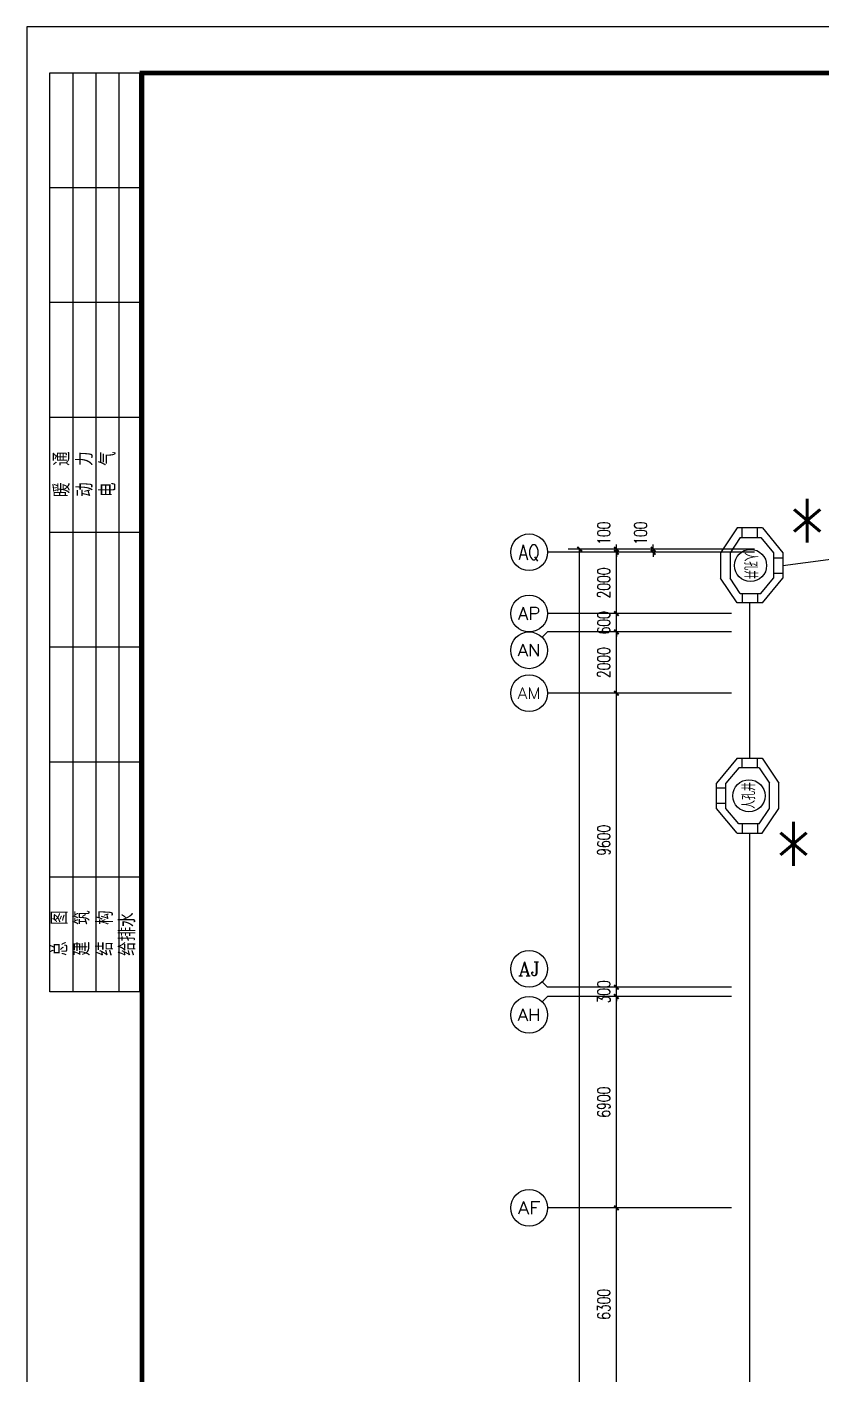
# Model space of a CAD drawing. Extents: x 0 to 302064749, y -59725395 to 1524223.
# Drawn here: x 2031892 to 2057805, y 1480249 to 1524223 of the extents above; entities that cross this region are included whole.
import ezdxf
from ezdxf.enums import TextEntityAlignment as Align

# ---------------------------------------------------------------- set-up
doc = ezdxf.new("R2010")
doc.units = 0
doc.header["$LTSCALE"] = 1000
for name, color, linetype in [('0-底图', 7, 'Continuous'), ('AXIS', 3, 'Continuous'), ('AXIS_TEXT', 7, 'Continuous'), ('BTTK', 7, 'Continuous'), ('D', 7, 'Continuous'), ('PUB_TITLE', 4, 'Continuous'), ('WIRE-照明', 6, 'Continuous')]:
    doc.layers.add(name, color=color, linetype=linetype)
doc.styles.add('_TCH_AXIS', font='COMPLEX', dxfattribs={"bigfont": 'GBCBIG'})
doc.styles.add('_TEL_DIM', font='simplex.shx', dxfattribs={"width": 0.8, "height": 3.5, "bigfont": 'gbcbig.shx'})
doc.styles.add('A_DIM_T3', font='simplex.shx', dxfattribs={"width": 0.7, "bigfont": 'gbcbig.shx'})
doc.styles.add('COMPLEX', font='COMPLEX')
doc.styles.add('HZ(TK)', font='geniso.shx', dxfattribs={"width": 0.9, "bigfont": 'hztxt.shx'})
doc.styles.add('中西文等高字体', font='simplex.shx', dxfattribs={"width": 0.8, "bigfont": 'gbcbig.shx'})
doc.dimstyles.new('_TCH_ARCH&&150', dxfattribs={"dimtxt": 420, "dimasz": 150, "dimexe": 375, "dimexo": 450, "dimgap": 202.5, "dimtad": 1, "dimdec": 0, "dimzin": 0, "dimdsep": 46, "dimtxsty": 'A_DIM_T3', "dimblk": 'ARCHTICK', "dimcen": 0.09, "dimclrt": 7, "dimazin": 2, "dimtfac": 1, "dimtdec": 0, "dimtix": 1, "dimtmove": 2, "dimatfit": 3, "dimfxl": 150, "dimtolj": 1, "dimtzin": 0, "dimarcsym": 0})

# ---------------------------------------------------------------- blocks, each defined once
blk = doc.blocks.new('vhtemplate_2020年新竖式图框_A0')
at = {"layer": 'PUB_TITLE'}
for p, q in [((5, 631), (5, 831)), ((5, 831), (25, 831)), ((10, 831), (10, 631)), ((15, 831), (15, 631)), ((20, 831), (20, 631)), ((24.5, 831), (24.5, 631)), ((25, 831), (25, 631)), ((25, 806), (5, 806)), ((25, 781), (5, 781)), ((25, 756), (5, 756)), ((25, 731), (5, 731)), ((25, 706), (5, 706)), ((25, 681), (5, 681)), ((25, 656), (5, 656)), ((25, 631), (5, 631))]:
    blk.add_line(p, q, dxfattribs=at)
at = {"layer": 'PUB_TITLE', "color": 7}
blk.add_lwpolyline([(0, 0), (1189, 0), (1189, 841), (0, 841)], close=True, dxfattribs=at)
at = {"layer": 'PUB_TITLE', "const_width": 1}
blk.add_lwpolyline([(25, 10), (1179, 10), (1179, 831), (25, 831)], close=True, dxfattribs=at)
at = {"layer": 'BTTK', "color": 4, "style": 'HZ(TK)', "width": 0.9}
for tag, p in [('合作单位', (1144, 743.5)), ('建设单位', (1144, 209.5)), ('工程名称', (1144, 176.5)), ('子项名称', (1154, 160)), ('图纸名称', (1144, 141))]:
    blk.add_attdef(tag, text='', height=3.5, dxfattribs=at).set_placement(p, align=Align.MIDDLE_CENTER)
for tag, p in [('注册证书号', (1156.5, 309.01)), ('注册印章号', (1156.5, 301.01)), ('设计号', (1154, 193)), ('图别', (1137.75, 34)), ('图号', (1170.25, 34)), ('版本号', (1137.75, 26)), ('日期', (1170.25, 26))]:
    blk.add_attdef(tag, text='', height=3.5, dxfattribs=at).set_placement(p, align=Align.MIDDLE)
at = {"layer": 'PUB_TITLE', "style": 'HZ(TK)', "width": 0.9}
for s, p in [('暖  通', (9.32, 738.72)), ('动  力', (14.32, 738.72)), ('电  气', (19.32, 738.72)), ('总  图', (8.82, 638.84)), ('建  筑', (13.7, 638.84)), ('结  构', (18.7, 638.84)), ('给排水', (23.57, 638.84))]:
    blk.add_text(s, height=3.5, rotation=90, dxfattribs=at).set_placement(p)
blk = doc.blocks.new('A$C60073BE0')
at = {"layer": 'BTTK'}
for p, q in [((0, 1632), (970, 2440)), ((970, 2440), (1970, 2440)), ((1170, 2070), (1170, 2440)), ((1770, 2070), (1770, 2440)), ((2940, 1632), (1970, 2440)), ((0, 1632), (0, 647)), ((370, 1570), (970, 2070)), ((970, 2070), (1970, 2070)), ((2570, 1570), (1970, 2070)), ((2940, 1632), (2940, 647)), ((370, 1439), (0, 1439)), ((370, 770), (370, 1570)), ((2570, 770), (2570, 1570)), ((2570, 1439), (2940, 1439)), ((370, 839), (0, 839)), ((0, 647), (970, 0)), ((370, 770), (970, 370)), ((2570, 770), (1970, 370)), ((2940, 647), (1970, 0)), ((2570, 839), (2940, 839)), ((970, 370), (1970, 370)), ((970, 0), (1970, 0))]:
    blk.add_line(p, q, dxfattribs=at)
blk.add_circle((1470, 1170), 630, dxfattribs=at)
at = {"layer": 'BTTK', "style": '中西文等高字体', "width": 0.7}
blk.add_text('人孔井', height=500, dxfattribs=at).set_placement((956, 925))
blk = doc.blocks.new('gfhj')
at = {"layer": 'WIRE-照明'}
for p, q in [((2053938, -3062), (2069234, -1024)), ((2052854, -9356), (2052854, -4287)), ((2052854, -41137), (2052854, -11806))]:
    blk.add_line(p, q, dxfattribs=at)
at = {"layer": 'BTTK'}
for p, xscale, yscale, zscale, rotation in [((2051905, -1837), 0.8333333333333335, 0.8333333333333335, 0.8333333333333335, 270), ((2053804, -11806), 0.8333333333333337, 0.8333333333333337, 0.8333333333333337, 90)]:
    blk.add_blockref('A$C60073BE0', p, dxfattribs=dict(at, xscale=xscale, yscale=yscale, zscale=zscale, rotation=rotation))
at = {"layer": 'D', "style": '_TEL_DIM', "width": 0.8}
for p in [(2054042, -3383), (2053597, -13935)]:
    blk.add_text('*', height=2500, dxfattribs=at).set_placement(p)
blk = doc.blocks.new('_ArchTick')
at = {"color": 0, "linetype": 'ByBlock', "const_width": 0.4}
blk.add_lwpolyline([(-0.5, -0.5), (0.5, 0.5)], dxfattribs=at)
blk = doc.blocks.new('*D1003')
at = {"layer": 'AXIS', "color": 0, "lineweight": -2, "transparency": 16777216}
for p, q in [((1058231, 28250), (1054556, 28250)), ((1058231, 28150), (1054556, 28150)), ((1054931, 28250), (1054931, 28400)), ((1054931, 28150), (1054931, 28250)), ((1054931, 28150), (1054931, 28000))]:
    blk.add_line(p, q, dxfattribs=at)
at = {"layer": 'Defpoints', "color": 0, "transparency": 16777216}
for p in [(1054931, 28250), (1058681, 28250), (1058681, 28150)]:
    blk.add_point(p, dxfattribs=at)
at = {"layer": 'AXIS', "color": 0, "lineweight": -2, "transparency": 16777216, "xscale": 150, "yscale": 150, "zscale": 150}
for p, rotation in [((1054931, 28250), 270), ((1054931, 28150), 90)]:
    blk.add_blockref('_ArchTick', p, dxfattribs=dict(at, rotation=rotation))
at = {"layer": 'AXIS', "color": 7, "transparency": 16777216, "insert": (1054518, 28775), "char_height": 420, "attachment_point": 5, "rotation": 90, "style": 'A_DIM_T3'}
blk.add_mtext('\\A1;100', dxfattribs=at)
blk = doc.blocks.new('*D1018')
at = {"layer": 'AXIS', "color": 0, "lineweight": -2, "transparency": 16777216}
for p, q in [((1057031, 6750), (1053356, 6750)), ((1053731, 450), (1053731, 6750)), ((1057031, 450), (1053356, 450))]:
    blk.add_line(p, q, dxfattribs=at)
at = {"layer": 'Defpoints', "color": 0, "transparency": 16777216}
for p in [(1053731, 6750), (1057481, 6750), (1057481, 450)]:
    blk.add_point(p, dxfattribs=at)
at = {"layer": 'AXIS', "color": 0, "lineweight": -2, "transparency": 16777216, "xscale": 150, "yscale": 150, "zscale": 150}
for p, rotation in [((1053731, 6750), 90), ((1053731, 450), 270)]:
    blk.add_blockref('_ArchTick', p, dxfattribs=dict(at, rotation=rotation))
at = {"layer": 'AXIS', "color": 7, "transparency": 16777216, "insert": (1053318, 3600), "char_height": 420, "attachment_point": 5, "rotation": 90, "style": 'A_DIM_T3'}
blk.add_mtext('\\A1;6300', dxfattribs=at)
blk = doc.blocks.new('*D1019')
at = {"layer": 'AXIS', "color": 0, "lineweight": -2, "transparency": 16777216}
for p, q in [((1057031, 13650), (1053356, 13650)), ((1053731, 6750), (1053731, 13650)), ((1057031, 6750), (1053356, 6750))]:
    blk.add_line(p, q, dxfattribs=at)
at = {"layer": 'Defpoints', "color": 0, "transparency": 16777216}
for p in [(1053731, 13650), (1057481, 13650), (1057481, 6750)]:
    blk.add_point(p, dxfattribs=at)
at = {"layer": 'AXIS', "color": 0, "lineweight": -2, "transparency": 16777216, "xscale": 150, "yscale": 150, "zscale": 150}
for p, rotation in [((1053731, 13650), 90), ((1053731, 6750), 270)]:
    blk.add_blockref('_ArchTick', p, dxfattribs=dict(at, rotation=rotation))
at = {"layer": 'AXIS', "color": 7, "transparency": 16777216, "insert": (1053318, 10200), "char_height": 420, "attachment_point": 5, "rotation": 90, "style": 'A_DIM_T3'}
blk.add_mtext('\\A1;6900', dxfattribs=at)
blk = doc.blocks.new('*D1020')
at = {"layer": 'AXIS', "color": 0, "lineweight": -2, "transparency": 16777216}
for p, q in [((1053731, 13950), (1053731, 14100)), ((1057031, 13950), (1053356, 13950)), ((1057031, 13650), (1053356, 13650)), ((1053731, 13650), (1053731, 13950)), ((1053731, 13650), (1053731, 13500))]:
    blk.add_line(p, q, dxfattribs=at)
at = {"layer": 'Defpoints', "color": 0, "transparency": 16777216}
for p in [(1053731, 13950), (1057481, 13950), (1057481, 13650)]:
    blk.add_point(p, dxfattribs=at)
at = {"layer": 'AXIS', "color": 0, "lineweight": -2, "transparency": 16777216, "xscale": 150, "yscale": 150, "zscale": 150}
for p, rotation in [((1053731, 13950), 270), ((1053731, 13650), 90)]:
    blk.add_blockref('_ArchTick', p, dxfattribs=dict(at, rotation=rotation))
at = {"layer": 'AXIS', "color": 7, "transparency": 16777216, "insert": (1053318, 13800), "char_height": 420, "attachment_point": 5, "rotation": 90, "style": 'A_DIM_T3'}
blk.add_mtext('\\A1;300', dxfattribs=at)
blk = doc.blocks.new('*D1021')
at = {"layer": 'AXIS', "color": 0, "lineweight": -2, "transparency": 16777216}
for p, q in [((1057031, 23550), (1053356, 23550)), ((1053731, 13950), (1053731, 23550)), ((1057031, 13950), (1053356, 13950))]:
    blk.add_line(p, q, dxfattribs=at)
at = {"layer": 'Defpoints', "color": 0, "transparency": 16777216}
for p in [(1053731, 23550), (1057481, 23550), (1057481, 13950)]:
    blk.add_point(p, dxfattribs=at)
at = {"layer": 'AXIS', "color": 0, "lineweight": -2, "transparency": 16777216, "xscale": 150, "yscale": 150, "zscale": 150}
for p, rotation in [((1053731, 23550), 90), ((1053731, 13950), 270)]:
    blk.add_blockref('_ArchTick', p, dxfattribs=dict(at, rotation=rotation))
at = {"layer": 'AXIS', "color": 7, "transparency": 16777216, "insert": (1053318, 18750), "char_height": 420, "attachment_point": 5, "rotation": 90, "style": 'A_DIM_T3'}
blk.add_mtext('\\A1;9600', dxfattribs=at)
blk = doc.blocks.new('*D1022')
at = {"layer": 'AXIS', "color": 0, "lineweight": -2, "transparency": 16777216}
for p, q in [((1057031, 25550), (1053356, 25550)), ((1053731, 23550), (1053731, 25550)), ((1057031, 23550), (1053356, 23550))]:
    blk.add_line(p, q, dxfattribs=at)
at = {"layer": 'Defpoints', "color": 0, "transparency": 16777216}
for p in [(1053731, 25550), (1057481, 25550), (1057481, 23550)]:
    blk.add_point(p, dxfattribs=at)
at = {"layer": 'AXIS', "color": 0, "lineweight": -2, "transparency": 16777216, "xscale": 150, "yscale": 150, "zscale": 150}
for p, rotation in [((1053731, 25550), 90), ((1053731, 23550), 270)]:
    blk.add_blockref('_ArchTick', p, dxfattribs=dict(at, rotation=rotation))
at = {"layer": 'AXIS', "color": 7, "transparency": 16777216, "insert": (1053318, 24550), "char_height": 420, "attachment_point": 5, "rotation": 90, "style": 'A_DIM_T3'}
blk.add_mtext('\\A1;2000', dxfattribs=at)
blk = doc.blocks.new('*D1023')
at = {"layer": 'AXIS', "color": 0, "lineweight": -2, "transparency": 16777216}
for p, q in [((1057031, 26150), (1053356, 26150)), ((1053731, 26150), (1053731, 26300)), ((1053731, 25550), (1053731, 26150)), ((1057031, 25550), (1053356, 25550)), ((1053731, 25550), (1053731, 25400))]:
    blk.add_line(p, q, dxfattribs=at)
at = {"layer": 'Defpoints', "color": 0, "transparency": 16777216}
for p in [(1053731, 26150), (1057481, 26150), (1057481, 25550)]:
    blk.add_point(p, dxfattribs=at)
at = {"layer": 'AXIS', "color": 0, "lineweight": -2, "transparency": 16777216, "xscale": 150, "yscale": 150, "zscale": 150}
for p, rotation in [((1053731, 26150), 270), ((1053731, 25550), 90)]:
    blk.add_blockref('_ArchTick', p, dxfattribs=dict(at, rotation=rotation))
at = {"layer": 'AXIS', "color": 7, "transparency": 16777216, "insert": (1053318, 25850), "char_height": 420, "attachment_point": 5, "rotation": 90, "style": 'A_DIM_T3'}
blk.add_mtext('\\A1;600', dxfattribs=at)
blk = doc.blocks.new('*D1024')
at = {"layer": 'AXIS', "color": 0, "lineweight": -2, "transparency": 16777216}
for p, q in [((1057031, 28150), (1053356, 28150)), ((1053731, 26150), (1053731, 28150)), ((1057031, 26150), (1053356, 26150))]:
    blk.add_line(p, q, dxfattribs=at)
at = {"layer": 'Defpoints', "color": 0, "transparency": 16777216}
for p in [(1053731, 28150), (1057481, 28150), (1057481, 26150)]:
    blk.add_point(p, dxfattribs=at)
at = {"layer": 'AXIS', "color": 0, "lineweight": -2, "transparency": 16777216, "xscale": 150, "yscale": 150, "zscale": 150}
for p, rotation in [((1053731, 28150), 90), ((1053731, 26150), 270)]:
    blk.add_blockref('_ArchTick', p, dxfattribs=dict(at, rotation=rotation))
at = {"layer": 'AXIS', "color": 7, "transparency": 16777216, "insert": (1053318, 27150), "char_height": 420, "attachment_point": 5, "rotation": 90, "style": 'A_DIM_T3'}
blk.add_mtext('\\A1;2000', dxfattribs=at)
blk = doc.blocks.new('*D1025')
at = {"layer": 'AXIS', "color": 0, "lineweight": -2, "transparency": 16777216}
for p, q in [((1057031, 28250), (1053356, 28250)), ((1057031, 28150), (1053356, 28150)), ((1053731, 28250), (1053731, 28400)), ((1053731, 28150), (1053731, 28250)), ((1053731, 28150), (1053731, 28000))]:
    blk.add_line(p, q, dxfattribs=at)
at = {"layer": 'Defpoints', "color": 0, "transparency": 16777216}
for p in [(1053731, 28250), (1057481, 28250), (1057481, 28150)]:
    blk.add_point(p, dxfattribs=at)
at = {"layer": 'AXIS', "color": 0, "lineweight": -2, "transparency": 16777216, "xscale": 150, "yscale": 150, "zscale": 150}
for p, rotation in [((1053731, 28250), 270), ((1053731, 28150), 90)]:
    blk.add_blockref('_ArchTick', p, dxfattribs=dict(at, rotation=rotation))
at = {"layer": 'AXIS', "color": 7, "transparency": 16777216, "insert": (1053318, 28775), "char_height": 420, "attachment_point": 5, "rotation": 90, "style": 'A_DIM_T3'}
blk.add_mtext('\\A1;100', dxfattribs=at)
blk = doc.blocks.new('*D1026')
at = {"layer": 'AXIS', "color": 0, "lineweight": -2, "transparency": 16777216}
for p, q in [((1057031, 28250), (1052156, 28250)), ((1052531, -62150), (1052531, 28250)), ((1057031, -62150), (1052156, -62150))]:
    blk.add_line(p, q, dxfattribs=at)
at = {"layer": 'Defpoints', "color": 0, "transparency": 16777216}
for p in [(1052531, 28250), (1057481, 28250), (1057481, -62150)]:
    blk.add_point(p, dxfattribs=at)
at = {"layer": 'AXIS', "color": 0, "lineweight": -2, "transparency": 16777216, "xscale": 150, "yscale": 150, "zscale": 150}
for p, rotation in [((1052531, 28250), 90), ((1052531, -62150), 270)]:
    blk.add_blockref('_ArchTick', p, dxfattribs=dict(at, rotation=rotation))
at = {"layer": 'AXIS', "color": 7, "transparency": 16777216, "insert": (1052118, -16950), "char_height": 420, "attachment_point": 5, "rotation": 90, "style": 'A_DIM_T3'}
blk.add_mtext('\\A1;90400', dxfattribs=at)
blk = doc.blocks.new('_AXISO')
blk.add_circle((0, 0), 0.5)
at = {"layer": 'AXIS_TEXT', "style": 'COMPLEX', "width": 1.041667}
blk.add_attdef('A', text='', height=0.56, dxfattribs=at).set_placement((-0.25, -0.28), (0.25, -0.28), align=Align.FIT)
blk = doc.blocks.new('gfhjghj')
at = {"layer": 'AXIS'}
for p, q in [((1057481, 28150.1), (1051481, 28150.1)), ((1057481, 26150.1), (1051481, 26150.1)), ((1051305.2, 25374.3), (1051481, 25550.1)), ((1057481, 25550.1), (1051481, 25550.1)), ((1057481, 23550.1), (1051481, 23550.1)), ((1051305.2, 14125.8), (1051481, 13950.1)), ((1051305.2, 13474.3), (1051481, 13650.1)), ((1057481, 13950.1), (1051481, 13950.1)), ((1057481, 13650.1), (1051481, 13650.1)), ((1057481, 6750.1), (1051481, 6750.1))]:
    blk.add_line(p, q, dxfattribs=at)
ref = blk.add_blockref('_AXISO', (1050881, 28150.1), dxfattribs=dict(at, xscale=1200, yscale=1200, zscale=1200))
ref.add_attrib('A', 'AQ', dxfattribs={"layer": 'AXIS_TEXT', "height": 482.95, "style": '_TCH_AXIS', "width": 0.807692}).set_placement((1050537.3, 27908.6), (1051224.6, 27908.6), align=Align.FIT)
ref = blk.add_blockref('_AXISO', (1050881, 26150.1), dxfattribs=dict(at, xscale=1200, yscale=1200, zscale=1200))
ref.add_attrib('A', 'AP', dxfattribs={"layer": 'AXIS_TEXT', "height": 406.3, "style": '_TCH_AXIS'}).set_placement((1050513.4, 25946.9), (1051248.6, 25946.9), align=Align.FIT)
ref = blk.add_blockref('_AXISO', (1050881, 24950.1), dxfattribs=dict(at, xscale=1200, yscale=1200, zscale=1200))
ref.add_attrib('A', 'AN', dxfattribs={"layer": 'AXIS_TEXT', "height": 390.46, "style": '_TCH_AXIS'}).set_placement((1050509.1, 24754.8), (1051252.8, 24754.8), align=Align.FIT)
ref = blk.add_blockref('_AXISO', (1050881, 23550.1), dxfattribs=dict(at, xscale=1200, yscale=1200, zscale=1200))
ref.add_attrib('A', 'AM', dxfattribs={"layer": 'AXIS_TEXT', "height": 375.66, "style": '_TCH_AXIS'}).set_placement((1050505.3, 23362.2), (1051256.6, 23362.2), align=Align.FIT)
ref = blk.add_blockref('_AXISO', (1050881, 14550.1), dxfattribs=dict(at, xscale=1200, yscale=1200, zscale=1200))
ref.add_attrib('A', 'AJ', dxfattribs={"layer": 'AXIS_TEXT', "height": 460.87, "style": '_TCH_AXIS'}).set_placement((1050529.8, 14319.6), (1051232.1, 14319.6), align=Align.FIT)
ref = blk.add_blockref('_AXISO', (1050881, 13050.1), dxfattribs=dict(at, xscale=1200, yscale=1200, zscale=1200))
ref.add_attrib('A', 'AH', dxfattribs={"layer": 'AXIS_TEXT', "height": 382.94, "style": '_TCH_AXIS'}).set_placement((1050507.1, 12858.6), (1051254.8, 12858.6), align=Align.FIT)
ref = blk.add_blockref('_AXISO', (1050881, 6750.1), dxfattribs=dict(at, xscale=1200, yscale=1200, zscale=1200))
ref.add_attrib('A', 'AF', dxfattribs={"layer": 'AXIS_TEXT', "height": 414.63, "style": '_TCH_AXIS'}).set_placement((1050515.7, 6542.8), (1051246.2, 6542.8), align=Align.FIT)
for base, p1, p2, picture, middle in [((1053731, 28250.1), (1057481, 28150.1), (1057481, 28250.1), '*D1025', (1053318.5, 28775.1)), ((1054931, 28250.1), (1058681, 28150.1), (1058681, 28250.1), '*D1003', (1054518.5, 28775.1))]:
    dim = blk.add_linear_dim(base=base, p1=p1, p2=p2, angle=90, dimstyle='_TCH_ARCH&&150', dxfattribs=at)
    dim.commit()
    dim.dimension.update_dxf_attribs({"geometry": picture, "text_midpoint": middle, "dimtype": 129})
for p1, p2, distance, picture, middle in [((1057481, -62149.9), (1057481, 28250.1), 4950, '*D1026', (1052118.5, -16949.9)), ((1057481, 26150.1), (1057481, 28150.1), 3750, '*D1024', (1053318.5, 27150.1)), ((1057481, 25550.1), (1057481, 26150.1), 3750, '*D1023', (1053318.5, 25850.1)), ((1057481, 23550.1), (1057481, 25550.1), 3750, '*D1022', (1053318.5, 24550.1)), ((1057481, 13950.1), (1057481, 23550.1), 3750, '*D1021', (1053318.5, 18750.1)), ((1057481, 13650.1), (1057481, 13950.1), 3750, '*D1020', (1053318.5, 13800.1)), ((1057481, 6750.1), (1057481, 13650.1), 3750, '*D1019', (1053318.5, 10200.1)), ((1057481, 450.1), (1057481, 6750.1), 3750, '*D1018', (1053318.5, 3600.1))]:
    dim = blk.add_aligned_dim(p1=p1, p2=p2, distance=distance, dimstyle='_TCH_ARCH&&150', dxfattribs=at)
    dim.commit()
    dim.dimension.update_dxf_attribs({"geometry": picture, "text_midpoint": middle})

msp = doc.modelspace()

# ---------------------------------------------------------------- block references
at = {"layer": '0-底图', "xscale": 150, "yscale": 150, "zscale": 150}
msp.add_blockref('vhtemplate_2020年新竖式图框_A0', (2031892, 1398073), dxfattribs=at)
at = {"layer": '0-底图'}
for name, p in [('gfhjghj', (997397, 1478924)), ('gfhj', (2624, 1509706))]:
    msp.add_blockref(name, p, dxfattribs=at)

doc.saveas('drawing.dxf')
